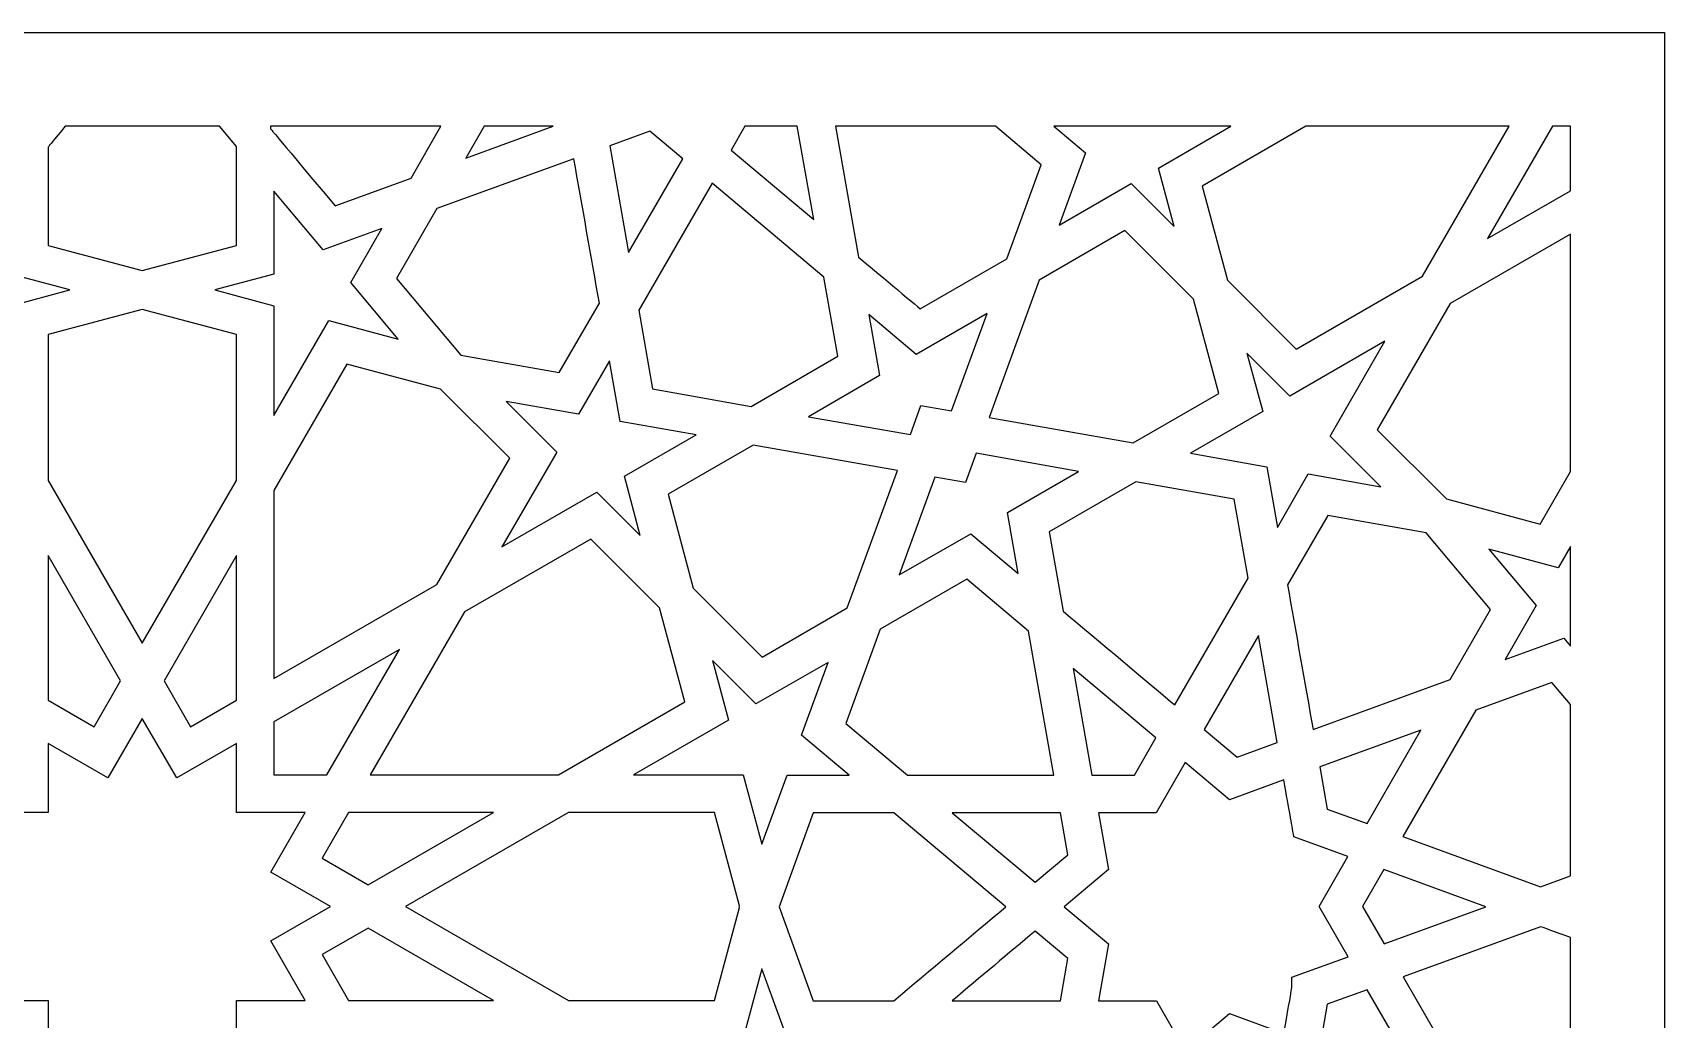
# Model space of a CAD drawing. Header units: millimetres. Extents: x -140 to 140, y -100 to 100.
# Drawn here: x 66.9 to 140, y 55.9 to 100.2 of the extents above; entities that cross this region are included whole.
import ezdxf

# ---------------------------------------------------------------- set-up
doc = ezdxf.new("R2010")
doc.units = ezdxf.units.MM
doc.header["$MEASUREMENT"] = 0
doc.layers.add('layer 1', color=7, linetype='Continuous')

msp = doc.modelspace()

# ---------------------------------------------------------------- linework, layer by layer
at = {"layer": 'layer 1', "color": 250}
for points, knots in [([(139.9702, 100.1536), (139.9702, 100.1536), (-139.8764, 100.1536), (-139.8764, 100.1536), (-139.8764, 100.1536), (-139.8764, 100.1536), (-139.8764, -99.8361), (-139.8764, -99.8361), (-139.8764, -99.8361), (-139.8764, -99.8361), (-98.0959, -99.8361), (-98.0959, -99.8361), (-98.0959, -99.8361), (-98.0959, -74.8269), (-98.6187, -74.0488), (-96.1485, -69.5582), (-96.1485, -69.5582), (-93.4787, -64.7051), (-88.4806, -61.3664), (-81.7478, -61.3664), (-81.7478, -61.3664), (-106.4026, -42.1954), (-103.5897, -3.5754), (-69.9403, 19.4906), (-69.9403, 19.4906), (-46.2943, 35.7001), (-11.4759, 43.137), (0.0469, 72.2761), (0.0469, 72.2761), (11.5556, 43.1821), (46.4287, 35.6733), (70.0377, 19.4889), (70.0377, 19.4889), (103.8267, -3.6759), (106.4394, -42.2398), (81.842, -61.3664), (81.842, -61.3664), (91.8654, -61.3664), (98.1897, -69.0139), (98.1897, -77.1568), (98.1897, -77.1568), (98.1897, -77.1568), (98.1897, -99.8361), (98.1897, -99.8361), (98.1897, -99.8361), (98.1897, -99.8361), (139.9702, -99.8361), (139.9702, -99.8361), (139.9702, -99.8361), (139.9702, -99.8361), (139.9702, 100.1536), (139.9702, 100.1536)], [0, 0, 0, 0, 0.0714286, 0.0714286, 0.0714286, 0.0714286, 0.1428571, 0.1428571, 0.1428571, 0.1428571, 0.2142857, 0.2142857, 0.2142857, 0.2142857, 0.2857143, 0.2857143, 0.2857143, 0.2857143, 0.3571429, 0.3571429, 0.3571429, 0.3571429, 0.4285714, 0.4285714, 0.4285714, 0.4285714, 0.5, 0.5, 0.5, 0.5, 0.5714286, 0.5714286, 0.5714286, 0.5714286, 0.6428571, 0.6428571, 0.6428571, 0.6428571, 0.7142857, 0.7142857, 0.7142857, 0.7142857, 0.7857143, 0.7857143, 0.7857143, 0.7857143, 0.8571429, 0.8571429, 0.8571429, 0.8571429, 1, 1, 1, 1]), ([(76.0218, 90.6237), (76.0218, 90.6237), (71.8093, 89.4955), (71.8093, 89.4955), (71.8093, 89.4955), (71.8093, 89.4955), (67.5968, 90.6237), (67.5968, 90.6237), (67.5968, 90.6237), (67.5968, 90.6237), (67.5968, 95.0246), (67.5968, 95.0246), (67.5968, 95.0246), (67.5968, 95.0246), (67.6772, 95.1505), (68.3528, 95.9563), (68.3528, 95.9563), (68.3528, 95.9563), (75.2658, 95.9563), (75.2658, 95.9563), (75.2658, 95.9563), (75.2658, 95.9563), (76.0218, 95.0486), (76.0218, 95.0486), (76.0218, 95.0486), (76.0218, 95.0486), (76.0218, 90.6237), (76.0218, 90.6237)], [0, 0, 0, 0, 0.125, 0.125, 0.125, 0.125, 0.25, 0.25, 0.25, 0.25, 0.375, 0.375, 0.375, 0.375, 0.5, 0.5, 0.5, 0.5, 0.625, 0.625, 0.625, 0.625, 0.75, 0.75, 0.75, 0.75, 1, 1, 1, 1]), ([(83.8436, 93.6406), (83.8436, 93.6406), (80.4383, 92.401), (80.4383, 92.401), (80.4383, 92.401), (77.3994, 96.0226), (77.7847, 95.5601), (77.5561, 95.8423), (77.5561, 95.8423), (77.5561, 95.8423), (77.5564, 95.9563), (77.5564, 95.9563), (77.5564, 95.9563), (77.5564, 95.9563), (85.181, 95.9563), (85.181, 95.9563), (85.181, 95.9563), (85.181, 95.9563), (83.8436, 93.6406), (83.8436, 93.6406)], [0, 0, 0, 0, 0.1666667, 0.1666667, 0.1666667, 0.1666667, 0.3333333, 0.3333333, 0.3333333, 0.3333333, 0.5, 0.5, 0.5, 0.5, 0.6666667, 0.6666667, 0.6666667, 0.6666667, 1, 1, 1, 1]), ([(86.3028, 94.536), (86.3028, 94.536), (87.123, 95.9563), (87.123, 95.9563), (87.123, 95.9563), (87.123, 95.9563), (90.2042, 95.9563), (90.2042, 95.9563), (90.2042, 95.9563), (90.2042, 95.9563), (86.3028, 94.536), (86.3028, 94.536)], [0, 0, 0, 0, 0.25, 0.25, 0.25, 0.25, 0.5, 0.5, 0.5, 0.5, 1, 1, 1, 1]), ([(93.5845, 90.2995), (93.5845, 90.2995), (92.74, 95.0891), (92.74, 95.0891), (92.74, 95.0891), (92.74, 95.0891), (94.5388, 95.7432), (94.5388, 95.7432), (94.5388, 95.7432), (94.5388, 95.7432), (96.0141, 94.5067), (96.0141, 94.5067), (96.0141, 94.5067), (96.0141, 94.5067), (93.5845, 90.2995), (93.5845, 90.2995)], [0, 0, 0, 0, 0.2, 0.2, 0.2, 0.2, 0.4, 0.4, 0.4, 0.4, 0.6, 0.6, 0.6, 0.6, 1, 1, 1, 1]), ([(98.1763, 94.8884), (98.1763, 94.8884), (98.7926, 95.9563), (98.7926, 95.9563), (98.7926, 95.9563), (98.7926, 95.9563), (101.1417, 95.9563), (101.1417, 95.9563), (101.1417, 95.9563), (101.1417, 95.9563), (101.8787, 91.7794), (101.8787, 91.7794), (101.8787, 91.7794), (101.8787, 91.7794), (98.1763, 94.8884), (98.1763, 94.8884)], [0, 0, 0, 0, 0.2, 0.2, 0.2, 0.2, 0.4, 0.4, 0.4, 0.4, 0.6, 0.6, 0.6, 0.6, 1, 1, 1, 1]), ([(110.5288, 90.0208), (110.5288, 90.0208), (106.6451, 87.781), (106.6451, 87.781), (106.6451, 87.781), (106.0901, 88.247), (104.2942, 89.7523), (103.8832, 90.097), (103.8832, 90.097), (103.8832, 90.097), (102.8492, 95.9563), (102.8492, 95.9563), (102.8492, 95.9563), (102.8492, 95.9563), (110.0109, 95.9563), (110.0109, 95.9563), (110.0109, 95.9563), (110.0109, 95.9563), (112.0613, 94.2354), (112.0613, 94.2354), (112.0613, 94.2354), (112.0613, 94.2354), (110.5288, 90.0208), (110.5288, 90.0208)], [0, 0, 0, 0, 0.1428571, 0.1428571, 0.1428571, 0.1428571, 0.2857143, 0.2857143, 0.2857143, 0.2857143, 0.4285714, 0.4285714, 0.4285714, 0.4285714, 0.5714286, 0.5714286, 0.5714286, 0.5714286, 0.7142857, 0.7142857, 0.7142857, 0.7142857, 1, 1, 1, 1]), ([(117.3106, 94.0841), (117.3106, 94.0841), (118.014, 91.4612), (118.014, 91.4612), (118.014, 91.4612), (118.014, 91.4612), (116.0886, 93.3877), (116.0886, 93.3877), (116.0886, 93.3877), (116.0886, 93.3877), (112.8656, 91.5271), (112.8656, 91.5271), (112.8656, 91.5271), (112.8656, 91.5271), (114.0439, 94.7671), (114.0439, 94.7671), (114.0439, 94.7671), (114.0439, 94.7671), (112.6271, 95.9563), (112.6271, 95.9563), (112.6271, 95.9563), (112.6271, 95.9563), (120.5533, 95.9563), (120.5533, 95.9563), (120.5533, 95.9563), (120.5533, 95.9563), (117.3106, 94.0841), (117.3106, 94.0841)], [0, 0, 0, 0, 0.125, 0.125, 0.125, 0.125, 0.25, 0.25, 0.25, 0.25, 0.375, 0.375, 0.375, 0.375, 0.5, 0.5, 0.5, 0.5, 0.625, 0.625, 0.625, 0.625, 0.75, 0.75, 0.75, 0.75, 1, 1, 1, 1]), ([(129.1406, 89.2426), (129.1406, 89.2426), (123.4817, 85.9758), (123.4817, 85.9758), (123.4817, 85.9758), (123.4817, 85.9758), (120.4027, 89.0566), (120.4027, 89.0566), (120.4027, 89.0566), (120.4027, 89.0566), (119.2692, 93.273), (119.2692, 93.273), (119.2692, 93.273), (119.2692, 93.273), (123.9167, 95.9563), (123.9167, 95.9563), (123.9167, 95.9563), (123.9167, 95.9563), (133.0163, 95.9563), (133.0163, 95.9563), (133.0163, 95.9563), (133.0163, 95.9563), (129.1406, 89.2426), (129.1406, 89.2426)], [0, 0, 0, 0, 0.1428571, 0.1428571, 0.1428571, 0.1428571, 0.2857143, 0.2857143, 0.2857143, 0.2857143, 0.4285714, 0.4285714, 0.4285714, 0.4285714, 0.5714286, 0.5714286, 0.5714286, 0.5714286, 0.7142857, 0.7142857, 0.7142857, 0.7142857, 1, 1, 1, 1]), ([(132.0528, 90.9239), (132.0528, 90.9239), (134.958, 95.9563), (134.958, 95.9563), (134.958, 95.9563), (134.958, 95.9563), (135.7626, 95.9563), (135.7626, 95.9563), (135.7626, 95.9563), (135.7626, 95.9563), (135.7626, 93.0653), (135.7626, 93.0653), (135.7626, 93.0653), (135.7626, 93.0653), (132.0528, 90.9239), (132.0528, 90.9239)], [0, 0, 0, 0, 0.2, 0.2, 0.2, 0.2, 0.4, 0.4, 0.4, 0.4, 0.6, 0.6, 0.6, 0.6, 1, 1, 1, 1]), ([(90.4804, 84.9221), (90.4804, 84.9221), (86.0658, 85.7), (86.0658, 85.7), (86.0658, 85.7), (86.0658, 85.7), (83.1853, 89.1343), (83.1853, 89.1343), (83.1853, 89.1343), (83.1853, 89.1343), (84.9944, 92.2697), (84.9944, 92.2697), (84.9944, 92.2697), (84.9944, 92.2697), (91.1352, 94.5053), (91.1352, 94.5053), (91.1352, 94.5053), (91.4996, 92.444), (91.9155, 90.0825), (92.2761, 88.0332), (92.2761, 88.0332), (92.2761, 88.0332), (90.4804, 84.9221), (90.4804, 84.9221)], [0, 0, 0, 0, 0.1428571, 0.1428571, 0.1428571, 0.1428571, 0.2857143, 0.2857143, 0.2857143, 0.2857143, 0.4285714, 0.4285714, 0.4285714, 0.4285714, 0.5714286, 0.5714286, 0.5714286, 0.5714286, 0.7142857, 0.7142857, 0.7142857, 0.7142857, 1, 1, 1, 1]), ([(68.5592, 88.6252), (68.5592, 88.6252), (65.9151, 87.9172), (65.9151, 87.9172), (65.9151, 87.9172), (65.9151, 87.9172), (65.9151, 83.0054), (65.9151, 83.0054), (65.9151, 83.0054), (65.9151, 83.0054), (63.4594, 87.2596), (63.4594, 87.2596), (63.4594, 87.2596), (63.4594, 87.2596), (60.3582, 86.4277), (60.3582, 86.4277), (60.3582, 86.4277), (60.3582, 86.4277), (62.4783, 88.9561), (62.4783, 88.9561), (62.4783, 88.9561), (62.4783, 88.9561), (61.1004, 91.3434), (61.1004, 91.3434), (61.1004, 91.3434), (62.8417, 90.7087), (63.0438, 90.6367), (63.7124, 90.3954), (63.7124, 90.3954), (63.7124, 90.3954), (65.9151, 93.0208), (65.9151, 93.0208), (65.9151, 93.0208), (65.9151, 93.0208), (65.9151, 89.3332), (65.9151, 89.3332), (65.9151, 89.3332), (65.9151, 89.3332), (68.5592, 88.6252), (68.5592, 88.6252)], [0, 0, 0, 0, 0.0909091, 0.0909091, 0.0909091, 0.0909091, 0.1818182, 0.1818182, 0.1818182, 0.1818182, 0.2727273, 0.2727273, 0.2727273, 0.2727273, 0.3636364, 0.3636364, 0.3636364, 0.3636364, 0.4545455, 0.4545455, 0.4545455, 0.4545455, 0.5454545, 0.5454545, 0.5454545, 0.5454545, 0.6363636, 0.6363636, 0.6363636, 0.6363636, 0.7272727, 0.7272727, 0.7272727, 0.7272727, 0.8181818, 0.8181818, 0.8181818, 0.8181818, 1, 1, 1, 1]), ([(77.7035, 89.3332), (77.7035, 89.3332), (77.7035, 93.0448), (77.7035, 93.0448), (77.7035, 93.0448), (77.7035, 93.0448), (79.9073, 90.418), (79.9073, 90.418), (79.9073, 90.418), (79.9073, 90.418), (82.5369, 91.3751), (82.5369, 91.3751), (82.5369, 91.3751), (82.5369, 91.3751), (81.1403, 88.9561), (81.1403, 88.9561), (81.1403, 88.9561), (81.1403, 88.9561), (83.2608, 86.4277), (83.2608, 86.4277), (83.2608, 86.4277), (83.2608, 86.4277), (80.1596, 87.2596), (80.1596, 87.2596), (80.1596, 87.2596), (80.1596, 87.2596), (77.7035, 83.0051), (77.7035, 83.0051), (77.7035, 83.0051), (77.7035, 83.0051), (77.7035, 87.9172), (77.7035, 87.9172), (77.7035, 87.9172), (77.7035, 87.9172), (75.0598, 88.6252), (75.0598, 88.6252), (75.0598, 88.6252), (75.0598, 88.6252), (77.7035, 89.3332), (77.7035, 89.3332)], [0, 0, 0, 0, 0.0909091, 0.0909091, 0.0909091, 0.0909091, 0.1818182, 0.1818182, 0.1818182, 0.1818182, 0.2727273, 0.2727273, 0.2727273, 0.2727273, 0.3636364, 0.3636364, 0.3636364, 0.3636364, 0.4545455, 0.4545455, 0.4545455, 0.4545455, 0.5454545, 0.5454545, 0.5454545, 0.5454545, 0.6363636, 0.6363636, 0.6363636, 0.6363636, 0.7272727, 0.7272727, 0.7272727, 0.7272727, 0.8181818, 0.8181818, 0.8181818, 0.8181818, 1, 1, 1, 1]), ([(99.0773, 83.4094), (99.0773, 83.4094), (94.6626, 84.1894), (94.6626, 84.1894), (94.6626, 84.1894), (94.6626, 84.1894), (94.0386, 87.7231), (94.0386, 87.7231), (94.0386, 87.7231), (94.0386, 87.7231), (97.3222, 93.4096), (97.3222, 93.4096), (97.3222, 93.4096), (97.3222, 93.4096), (102.3334, 89.2016), (102.3334, 89.2016), (102.3334, 89.2016), (102.3334, 89.2016), (102.9592, 85.653), (102.9592, 85.653), (102.9592, 85.653), (102.9592, 85.653), (99.0773, 83.4094), (99.0773, 83.4094)], [0, 0, 0, 0, 0.1428571, 0.1428571, 0.1428571, 0.1428571, 0.2857143, 0.2857143, 0.2857143, 0.2857143, 0.4285714, 0.4285714, 0.4285714, 0.4285714, 0.5714286, 0.5714286, 0.5714286, 0.5714286, 0.7142857, 0.7142857, 0.7142857, 0.7142857, 1, 1, 1, 1]), ([(116.1863, 81.7743), (116.1863, 81.7743), (109.7319, 82.912), (109.7319, 82.912), (109.7319, 82.912), (109.7319, 82.912), (111.9738, 89.0708), (111.9738, 89.0708), (111.9738, 89.0708), (111.9738, 89.0708), (115.8113, 91.2862), (115.8113, 91.2862), (115.8113, 91.2862), (115.8113, 91.2862), (118.891, 88.2057), (118.891, 88.2057), (118.891, 88.2057), (118.891, 88.2057), (120.0238, 83.9897), (120.0238, 83.9897), (120.0238, 83.9897), (120.0238, 83.9897), (116.1863, 81.7743), (116.1863, 81.7743)], [0, 0, 0, 0, 0.1428571, 0.1428571, 0.1428571, 0.1428571, 0.2857143, 0.2857143, 0.2857143, 0.2857143, 0.4285714, 0.4285714, 0.4285714, 0.4285714, 0.5714286, 0.5714286, 0.5714286, 0.5714286, 0.7142857, 0.7142857, 0.7142857, 0.7142857, 1, 1, 1, 1]), ([(130.2156, 79.2632), (130.2156, 79.2632), (127.1044, 82.3528), (127.1044, 82.3528), (127.1044, 82.3528), (127.1044, 82.3528), (130.3718, 88.0117), (130.3718, 88.0117), (130.3718, 88.0117), (130.3718, 88.0117), (135.7626, 91.1239), (135.7626, 91.1239), (135.7626, 91.1239), (135.7626, 91.1239), (135.7626, 80.4968), (135.7626, 80.4968), (135.7626, 80.4968), (135.7626, 80.4968), (134.402, 78.1403), (134.402, 78.1403), (134.402, 78.1403), (134.402, 78.1403), (130.2156, 79.2632), (130.2156, 79.2632)], [0, 0, 0, 0, 0.1428571, 0.1428571, 0.1428571, 0.1428571, 0.2857143, 0.2857143, 0.2857143, 0.2857143, 0.4285714, 0.4285714, 0.4285714, 0.4285714, 0.5714286, 0.5714286, 0.5714286, 0.5714286, 0.7142857, 0.7142857, 0.7142857, 0.7142857, 1, 1, 1, 1]), ([(76.0218, 80.0926), (76.0218, 80.0926), (71.8093, 72.7954), (71.8093, 72.7954), (71.8093, 72.7954), (71.8093, 72.7954), (67.5968, 80.0926), (67.5968, 80.0926), (67.5968, 80.0926), (67.5968, 80.0926), (67.5968, 86.6267), (67.5968, 86.6267), (67.5968, 86.6267), (67.5968, 86.6267), (71.8093, 87.7549), (71.8093, 87.7549), (71.8093, 87.7549), (71.8093, 87.7549), (76.0218, 86.6267), (76.0218, 86.6267), (76.0218, 86.6267), (76.0218, 86.6267), (76.0218, 80.0926), (76.0218, 80.0926)], [0, 0, 0, 0, 0.1428571, 0.1428571, 0.1428571, 0.1428571, 0.2857143, 0.2857143, 0.2857143, 0.2857143, 0.4285714, 0.4285714, 0.4285714, 0.4285714, 0.5714286, 0.5714286, 0.5714286, 0.5714286, 0.7142857, 0.7142857, 0.7142857, 0.7142857, 1, 1, 1, 1]), ([(106.4655, 85.7367), (106.4655, 85.7367), (109.6363, 87.5651), (109.6363, 87.5651), (109.6363, 87.5651), (109.6363, 87.5651), (108.0502, 83.2083), (108.0502, 83.2083), (108.0502, 83.2083), (108.0502, 83.2083), (106.68, 83.4503), (106.68, 83.4503), (106.68, 83.4503), (106.68, 83.4503), (106.2048, 82.1433), (106.2048, 82.1433), (106.2048, 82.1433), (106.2048, 82.1433), (101.6402, 82.9487), (101.6402, 82.9487), (101.6402, 82.9487), (101.6402, 82.9487), (104.8201, 84.7859), (104.8201, 84.7859), (104.8201, 84.7859), (104.8201, 84.7859), (104.3372, 87.5217), (104.3372, 87.5217), (104.3372, 87.5217), (104.3372, 87.5217), (106.4655, 85.7367), (106.4655, 85.7367)], [0, 0, 0, 0, 0.1111111, 0.1111111, 0.1111111, 0.1111111, 0.2222222, 0.2222222, 0.2222222, 0.2222222, 0.3333333, 0.3333333, 0.3333333, 0.3333333, 0.4444444, 0.4444444, 0.4444444, 0.4444444, 0.5555556, 0.5555556, 0.5555556, 0.5555556, 0.6666667, 0.6666667, 0.6666667, 0.6666667, 0.7777778, 0.7777778, 0.7777778, 0.7777778, 1, 1, 1, 1]), ([(125.0029, 82.0755), (125.0029, 82.0755), (127.2709, 79.8093), (127.2709, 79.8093), (127.2709, 79.8093), (127.2709, 79.8093), (124.0254, 80.3815), (124.0254, 80.3815), (124.0254, 80.3815), (124.0254, 80.3815), (122.6425, 77.9854), (122.6425, 77.9854), (122.6425, 77.9854), (122.6425, 77.9854), (122.1627, 80.705), (122.1627, 80.705), (122.1627, 80.705), (122.1627, 80.705), (118.7432, 81.3086), (118.7432, 81.3086), (118.7432, 81.3086), (118.7432, 81.3086), (121.9824, 83.1787), (121.9824, 83.1787), (121.9824, 83.1787), (121.9824, 83.1787), (121.2793, 85.8005), (121.2793, 85.8005), (121.2793, 85.8005), (121.2793, 85.8005), (123.2048, 83.874), (123.2048, 83.874), (123.2048, 83.874), (123.2048, 83.874), (127.4593, 86.3304), (127.4593, 86.3304), (127.4593, 86.3304), (127.4593, 86.3304), (125.0029, 82.0755), (125.0029, 82.0755)], [0, 0, 0, 0, 0.0909091, 0.0909091, 0.0909091, 0.0909091, 0.1818182, 0.1818182, 0.1818182, 0.1818182, 0.2727273, 0.2727273, 0.2727273, 0.2727273, 0.3636364, 0.3636364, 0.3636364, 0.3636364, 0.4545455, 0.4545455, 0.4545455, 0.4545455, 0.5454545, 0.5454545, 0.5454545, 0.5454545, 0.6363636, 0.6363636, 0.6363636, 0.6363636, 0.7272727, 0.7272727, 0.7272727, 0.7272727, 0.8181818, 0.8181818, 0.8181818, 0.8181818, 1, 1, 1, 1]), ([(85.1598, 84.1777), (85.1598, 84.1777), (88.2678, 81.0885), (88.2678, 81.0885), (88.2678, 81.0885), (88.2678, 81.0885), (85.0007, 75.4299), (85.0007, 75.4299), (85.0007, 75.4299), (85.0007, 75.4299), (77.7035, 71.2167), (77.7035, 71.2167), (77.7035, 71.2167), (77.7035, 71.2167), (77.7035, 79.6421), (77.7035, 79.6421), (77.7035, 79.6421), (77.7035, 79.6421), (80.9706, 85.301), (80.9706, 85.301), (80.9706, 85.301), (80.9706, 85.301), (85.1598, 84.1777), (85.1598, 84.1777)], [0, 0, 0, 0, 0.1428571, 0.1428571, 0.1428571, 0.1428571, 0.2857143, 0.2857143, 0.2857143, 0.2857143, 0.4285714, 0.4285714, 0.4285714, 0.4285714, 0.5714286, 0.5714286, 0.5714286, 0.5714286, 0.7142857, 0.7142857, 0.7142857, 0.7142857, 1, 1, 1, 1]), ([(93.3961, 80.2866), (93.3961, 80.2866), (94.1102, 77.6235), (94.1102, 77.6235), (94.1102, 77.6235), (94.1102, 77.6235), (92.1678, 79.5673), (92.1678, 79.5673), (92.1678, 79.5673), (92.1678, 79.5673), (87.9133, 77.1109), (87.9133, 77.1109), (87.9133, 77.1109), (87.9133, 77.1109), (90.3693, 81.3657), (90.3693, 81.3657), (90.3693, 81.3657), (90.3693, 81.3657), (88.0995, 83.6341), (88.0995, 83.6341), (88.0995, 83.6341), (88.0995, 83.6341), (91.3479, 83.0615), (91.3479, 83.0615), (91.3479, 83.0615), (91.3479, 83.0615), (92.7308, 85.4573), (92.7308, 85.4573), (92.7308, 85.4573), (92.7308, 85.4573), (93.2106, 82.738), (93.2106, 82.738), (93.2106, 82.738), (93.2106, 82.738), (96.6043, 82.1387), (96.6043, 82.1387), (96.6043, 82.1387), (96.6043, 82.1387), (93.3961, 80.2866), (93.3961, 80.2866)], [0, 0, 0, 0, 0.0909091, 0.0909091, 0.0909091, 0.0909091, 0.1818182, 0.1818182, 0.1818182, 0.1818182, 0.2727273, 0.2727273, 0.2727273, 0.2727273, 0.3636364, 0.3636364, 0.3636364, 0.3636364, 0.4545455, 0.4545455, 0.4545455, 0.4545455, 0.5454545, 0.5454545, 0.5454545, 0.5454545, 0.6363636, 0.6363636, 0.6363636, 0.6363636, 0.7272727, 0.7272727, 0.7272727, 0.7272727, 0.8181818, 0.8181818, 0.8181818, 0.8181818, 1, 1, 1, 1]), ([(103.3805, 74.3807), (103.3805, 74.3807), (99.5676, 72.1794), (99.5676, 72.1794), (99.5676, 72.1794), (99.5676, 72.1794), (96.484, 75.2634), (96.484, 75.2634), (96.484, 75.2634), (96.484, 75.2634), (95.3551, 79.4756), (95.3551, 79.4756), (95.3551, 79.4756), (95.3551, 79.4756), (99.1679, 81.6769), (99.1679, 81.6769), (99.1679, 81.6769), (99.1679, 81.6769), (105.621, 80.5385), (105.621, 80.5385), (105.621, 80.5385), (105.621, 80.5385), (103.3805, 74.3807), (103.3805, 74.3807)], [0, 0, 0, 0, 0.1428571, 0.1428571, 0.1428571, 0.1428571, 0.2857143, 0.2857143, 0.2857143, 0.2857143, 0.4285714, 0.4285714, 0.4285714, 0.4285714, 0.5714286, 0.5714286, 0.5714286, 0.5714286, 0.7142857, 0.7142857, 0.7142857, 0.7142857, 1, 1, 1, 1]), ([(110.5535, 78.6571), (110.5535, 78.6571), (111.0361, 75.921), (111.0361, 75.921), (111.0361, 75.921), (111.0361, 75.921), (108.9078, 77.7064), (108.9078, 77.7064), (108.9078, 77.7064), (108.9078, 77.7064), (105.7088, 75.8613), (105.7088, 75.8613), (105.7088, 75.8613), (105.7088, 75.8613), (107.3023, 80.2418), (107.3023, 80.2418), (107.3023, 80.2418), (107.3023, 80.2418), (108.6721, 80.0001), (108.6721, 80.0001), (108.6721, 80.0001), (108.6721, 80.0001), (109.1477, 81.3072), (109.1477, 81.3072), (109.1477, 81.3072), (109.1477, 81.3072), (113.7391, 80.4979), (113.7391, 80.4979), (113.7391, 80.4979), (113.7391, 80.4979), (110.5535, 78.6571), (110.5535, 78.6571)], [0, 0, 0, 0, 0.1111111, 0.1111111, 0.1111111, 0.1111111, 0.2222222, 0.2222222, 0.2222222, 0.2222222, 0.3333333, 0.3333333, 0.3333333, 0.3333333, 0.4444444, 0.4444444, 0.4444444, 0.4444444, 0.5555556, 0.5555556, 0.5555556, 0.5555556, 0.6666667, 0.6666667, 0.6666667, 0.6666667, 0.7777778, 0.7777778, 0.7777778, 0.7777778, 1, 1, 1, 1]), ([(118.0511, 70.0331), (117.1949, 70.7521), (113.5525, 73.8106), (113.0399, 74.2407), (113.0399, 74.2407), (113.0399, 74.2407), (112.414, 77.79), (112.414, 77.79), (112.414, 77.79), (112.414, 77.79), (116.296, 80.0333), (116.296, 80.0333), (116.296, 80.0333), (116.296, 80.0333), (120.7107, 79.2537), (120.7107, 79.2537), (120.7107, 79.2537), (120.7107, 79.2537), (121.3351, 75.7199), (121.3351, 75.7199), (121.3351, 75.7199), (121.3351, 75.7199), (118.0511, 70.0331), (118.0511, 70.0331)], [0, 0, 0, 0, 0.1428571, 0.1428571, 0.1428571, 0.1428571, 0.2857143, 0.2857143, 0.2857143, 0.2857143, 0.4285714, 0.4285714, 0.4285714, 0.4285714, 0.5714286, 0.5714286, 0.5714286, 0.5714286, 0.7142857, 0.7142857, 0.7142857, 0.7142857, 1, 1, 1, 1]), ([(124.2377, 68.9374), (123.8737, 70.999), (123.4577, 73.3602), (123.0972, 75.4098), (123.0972, 75.4098), (123.0972, 75.4098), (124.8928, 78.5209), (124.8928, 78.5209), (124.8928, 78.5209), (124.8928, 78.5209), (129.3072, 77.7427), (129.3072, 77.7427), (129.3072, 77.7427), (129.3072, 77.7427), (132.1879, 74.3084), (132.1879, 74.3084), (132.1879, 74.3084), (132.1879, 74.3084), (130.3789, 71.1729), (130.3789, 71.1729), (130.3789, 71.1729), (130.3789, 71.1729), (124.2377, 68.9374), (124.2377, 68.9374)], [0, 0, 0, 0, 0.1428571, 0.1428571, 0.1428571, 0.1428571, 0.2857143, 0.2857143, 0.2857143, 0.2857143, 0.4285714, 0.4285714, 0.4285714, 0.4285714, 0.5714286, 0.5714286, 0.5714286, 0.5714286, 0.7142857, 0.7142857, 0.7142857, 0.7142857, 1, 1, 1, 1]), ([(91.8908, 77.4658), (91.8908, 77.4658), (94.9738, 74.3811), (94.9738, 74.3811), (94.9738, 74.3811), (94.9738, 74.3811), (96.1034, 70.1682), (96.1034, 70.1682), (96.1034, 70.1682), (96.1034, 70.1682), (90.4441, 66.9011), (90.4441, 66.9011), (90.4441, 66.9011), (90.4441, 66.9011), (82.0194, 66.9011), (82.0194, 66.9011), (82.0194, 66.9011), (82.0194, 66.9011), (86.2319, 74.1987), (86.2319, 74.1987), (86.2319, 74.1987), (86.2319, 74.1987), (91.8908, 77.4658), (91.8908, 77.4658)], [0, 0, 0, 0, 0.1428571, 0.1428571, 0.1428571, 0.1428571, 0.2857143, 0.2857143, 0.2857143, 0.2857143, 0.4285714, 0.4285714, 0.4285714, 0.4285714, 0.5714286, 0.5714286, 0.5714286, 0.5714286, 0.7142857, 0.7142857, 0.7142857, 0.7142857, 1, 1, 1, 1]), ([(67.5968, 70.2462), (67.5968, 70.2462), (67.5968, 76.7292), (67.5968, 76.7292), (67.5968, 76.7292), (67.5968, 76.7292), (70.8385, 71.1137), (70.8385, 71.1137), (70.8385, 71.1137), (70.8385, 71.1137), (69.6524, 69.0601), (69.6524, 69.0601), (69.6524, 69.0601), (69.6524, 69.0601), (67.5968, 70.2462), (67.5968, 70.2462)], [0, 0, 0, 0, 0.2, 0.2, 0.2, 0.2, 0.4, 0.4, 0.4, 0.4, 0.6, 0.6, 0.6, 0.6, 1, 1, 1, 1]), ([(72.7802, 71.1137), (72.7802, 71.1137), (76.0218, 76.7288), (76.0218, 76.7288), (76.0218, 76.7288), (76.0218, 76.7288), (76.0218, 70.2462), (76.0218, 70.2462), (76.0218, 70.2462), (76.0218, 70.2462), (73.9662, 69.0601), (73.9662, 69.0601), (73.9662, 69.0601), (73.9662, 69.0601), (72.7802, 71.1137), (72.7802, 71.1137)], [0, 0, 0, 0, 0.2, 0.2, 0.2, 0.2, 0.4, 0.4, 0.4, 0.4, 0.6, 0.6, 0.6, 0.6, 1, 1, 1, 1]), ([(134.233, 74.4869), (134.233, 74.4869), (132.1146, 77.0128), (132.1146, 77.0128), (132.1146, 77.0128), (132.1146, 77.0128), (135.213, 76.1817), (135.213, 76.1817), (135.213, 76.1817), (135.213, 76.1817), (135.7626, 77.1335), (135.7626, 77.1335), (135.7626, 77.1335), (135.7626, 77.1335), (135.7626, 72.6712), (135.7626, 72.6712), (135.7626, 72.6712), (135.7626, 72.6712), (135.4656, 73.025), (135.4656, 73.025), (135.4656, 73.025), (135.4656, 73.025), (132.8363, 72.0676), (132.8363, 72.0676), (132.8363, 72.0676), (132.8363, 72.0676), (134.233, 74.4869), (134.233, 74.4869)], [0, 0, 0, 0, 0.125, 0.125, 0.125, 0.125, 0.25, 0.25, 0.25, 0.25, 0.375, 0.375, 0.375, 0.375, 0.5, 0.5, 0.5, 0.5, 0.625, 0.625, 0.625, 0.625, 0.75, 0.75, 0.75, 0.75, 1, 1, 1, 1]), ([(106.0736, 66.8899), (106.0736, 66.8899), (103.312, 69.2076), (103.312, 69.2076), (103.312, 69.2076), (103.312, 69.2076), (104.8445, 73.4219), (104.8445, 73.4219), (104.8445, 73.4219), (104.8445, 73.4219), (108.7286, 75.6617), (108.7286, 75.6617), (108.7286, 75.6617), (108.7286, 75.6617), (111.4905, 73.346), (111.4905, 73.346), (111.4905, 73.346), (111.4905, 73.346), (112.6296, 66.8899), (112.6296, 66.8899), (112.6296, 66.8899), (112.6296, 66.8899), (106.0736, 66.8899), (106.0736, 66.8899)], [0, 0, 0, 0, 0.1428571, 0.1428571, 0.1428571, 0.1428571, 0.2857143, 0.2857143, 0.2857143, 0.2857143, 0.4285714, 0.4285714, 0.4285714, 0.4285714, 0.5714286, 0.5714286, 0.5714286, 0.5714286, 0.7142857, 0.7142857, 0.7142857, 0.7142857, 1, 1, 1, 1]), ([(120.8345, 67.6998), (120.8345, 67.6998), (119.3592, 68.9363), (119.3592, 68.9363), (119.3592, 68.9363), (119.3592, 68.9363), (121.7888, 73.1435), (121.7888, 73.1435), (121.7888, 73.1435), (121.7888, 73.1435), (122.6333, 68.3539), (122.6333, 68.3539), (122.6333, 68.3539), (122.6333, 68.3539), (120.8345, 67.6998), (120.8345, 67.6998)], [0, 0, 0, 0, 0.2, 0.2, 0.2, 0.2, 0.4, 0.4, 0.4, 0.4, 0.6, 0.6, 0.6, 0.6, 1, 1, 1, 1]), ([(77.7035, 66.9011), (77.7035, 66.9011), (77.7035, 69.2753), (77.7035, 69.2753), (77.7035, 69.2753), (77.7035, 69.2753), (83.3198, 72.5174), (83.3198, 72.5174), (83.3198, 72.5174), (83.3198, 72.5174), (80.0777, 66.9011), (80.0777, 66.9011), (80.0777, 66.9011), (80.0777, 66.9011), (77.7035, 66.9011), (77.7035, 66.9011)], [0, 0, 0, 0, 0.2, 0.2, 0.2, 0.2, 0.4, 0.4, 0.4, 0.4, 0.6, 0.6, 0.6, 0.6, 1, 1, 1, 1]), ([(101.3294, 68.6756), (101.3294, 68.6756), (103.4577, 66.8899), (103.4577, 66.8899), (103.4577, 66.8899), (103.4577, 66.8899), (100.6799, 66.8899), (100.6799, 66.8899), (100.6799, 66.8899), (100.6799, 66.8899), (99.5521, 63.7925), (99.5521, 63.7925), (99.5521, 63.7925), (99.5521, 63.7925), (98.7199, 66.9011), (98.7199, 66.9011), (98.7199, 66.9011), (98.7199, 66.9011), (93.8075, 66.9011), (93.8075, 66.9011), (93.8075, 66.9011), (93.8075, 66.9011), (98.062, 69.3572), (98.062, 69.3572), (98.062, 69.3572), (98.062, 69.3572), (97.3476, 72.0214), (97.3476, 72.0214), (97.3476, 72.0214), (97.3476, 72.0214), (99.2907, 70.0776), (99.2907, 70.0776), (99.2907, 70.0776), (99.2907, 70.0776), (102.5165, 71.9399), (102.5165, 71.9399), (102.5165, 71.9399), (102.5165, 71.9399), (101.3294, 68.6756), (101.3294, 68.6756)], [0, 0, 0, 0, 0.0909091, 0.0909091, 0.0909091, 0.0909091, 0.1818182, 0.1818182, 0.1818182, 0.1818182, 0.2727273, 0.2727273, 0.2727273, 0.2727273, 0.3636364, 0.3636364, 0.3636364, 0.3636364, 0.4545455, 0.4545455, 0.4545455, 0.4545455, 0.5454545, 0.5454545, 0.5454545, 0.5454545, 0.6363636, 0.6363636, 0.6363636, 0.6363636, 0.7272727, 0.7272727, 0.7272727, 0.7272727, 0.8181818, 0.8181818, 0.8181818, 0.8181818, 1, 1, 1, 1]), ([(117.197, 68.5543), (117.197, 68.5543), (116.2357, 66.8899), (116.2357, 66.8899), (116.2357, 66.8899), (116.2357, 66.8899), (114.3367, 66.8899), (114.3367, 66.8899), (114.3367, 66.8899), (114.3367, 66.8899), (113.4946, 71.6633), (113.4946, 71.6633), (113.4946, 71.6633), (113.4946, 71.6633), (117.197, 68.5543), (117.197, 68.5543)], [0, 0, 0, 0, 0.2, 0.2, 0.2, 0.2, 0.4, 0.4, 0.4, 0.4, 0.6, 0.6, 0.6, 0.6, 1, 1, 1, 1]), ([(128.2576, 64.1357), (128.2576, 64.1357), (131.5297, 69.8024), (131.5297, 69.8024), (131.5297, 69.8024), (131.5297, 69.8024), (134.9347, 71.042), (134.9347, 71.042), (134.9347, 71.042), (134.9347, 71.042), (135.7626, 70.0553), (135.7626, 70.0553), (135.7626, 70.0553), (135.7626, 70.0553), (135.7626, 62.3768), (135.7626, 62.3768), (135.7626, 62.3768), (135.7626, 62.3768), (134.4288, 61.8903), (134.4288, 61.8903), (134.4288, 61.8903), (134.4288, 61.8903), (128.2576, 64.1357), (128.2576, 64.1357)], [0, 0, 0, 0, 0.1428571, 0.1428571, 0.1428571, 0.1428571, 0.2857143, 0.2857143, 0.2857143, 0.2857143, 0.4285714, 0.4285714, 0.4285714, 0.4285714, 0.5714286, 0.5714286, 0.5714286, 0.5714286, 0.7142857, 0.7142857, 0.7142857, 0.7142857, 1, 1, 1, 1]), ([(64.5118, 56.7944), (64.5118, 56.7944), (66.0534, 59.466), (66.0534, 59.466), (66.0534, 59.466), (66.0534, 59.466), (63.3839, 61.0073), (63.3839, 61.0073), (63.3839, 61.0073), (63.3839, 61.0073), (66.0534, 62.5482), (66.0534, 62.5482), (66.0534, 62.5482), (66.0534, 62.5482), (64.5118, 65.2198), (64.5118, 65.2198), (64.5118, 65.2198), (64.5118, 65.2198), (67.5968, 65.2198), (67.5968, 65.2198), (67.5968, 65.2198), (67.5968, 65.2198), (67.5968, 68.3048), (67.5968, 68.3048), (67.5968, 68.3048), (67.5968, 68.3048), (70.268, 66.7632), (70.268, 66.7632), (70.268, 66.7632), (70.268, 66.7632), (71.8093, 69.4323), (71.8093, 69.4323), (71.8093, 69.4323), (71.8093, 69.4323), (73.3506, 66.7632), (73.3506, 66.7632), (73.3506, 66.7632), (73.3506, 66.7632), (76.0218, 68.3048), (76.0218, 68.3048), (76.0218, 68.3048), (76.0218, 68.3048), (76.0218, 65.2198), (76.0218, 65.2198), (76.0218, 65.2198), (76.0218, 65.2198), (79.1069, 65.2198), (79.1069, 65.2198), (79.1069, 65.2198), (79.1069, 65.2198), (77.5652, 62.5482), (77.5652, 62.5482), (77.5652, 62.5482), (77.5652, 62.5482), (80.2347, 61.0073), (80.2347, 61.0073), (80.2347, 61.0073), (80.2347, 61.0073), (77.5652, 59.466), (77.5652, 59.466), (77.5652, 59.466), (77.5652, 59.466), (79.1069, 56.7944), (79.1069, 56.7944), (79.1069, 56.7944), (79.1069, 56.7944), (76.0218, 56.7944), (76.0218, 56.7944), (76.0218, 56.7944), (76.0218, 56.7944), (76.0218, 53.7094), (76.0218, 53.7094), (76.0218, 53.7094), (76.0218, 53.7094), (73.3506, 55.251), (73.3506, 55.251), (73.3506, 55.251), (73.3506, 55.251), (71.8093, 52.5819), (71.8093, 52.5819), (71.8093, 52.5819), (71.8093, 52.5819), (70.268, 55.251), (70.268, 55.251), (70.268, 55.251), (70.268, 55.251), (67.5968, 53.7094), (67.5968, 53.7094), (67.5968, 53.7094), (67.5968, 53.7094), (67.5968, 56.7944), (67.5968, 56.7944), (67.5968, 56.7944), (67.5968, 56.7944), (64.5118, 56.7944), (64.5118, 56.7944)], [0, 0, 0, 0, 0.04, 0.04, 0.04, 0.04, 0.08, 0.08, 0.08, 0.08, 0.12, 0.12, 0.12, 0.12, 0.16, 0.16, 0.16, 0.16, 0.2, 0.2, 0.2, 0.2, 0.24, 0.24, 0.24, 0.24, 0.28, 0.28, 0.28, 0.28, 0.32, 0.32, 0.32, 0.32, 0.36, 0.36, 0.36, 0.36, 0.4, 0.4, 0.4, 0.4, 0.44, 0.44, 0.44, 0.44, 0.48, 0.48, 0.48, 0.48, 0.52, 0.52, 0.52, 0.52, 0.56, 0.56, 0.56, 0.56, 0.6, 0.6, 0.6, 0.6, 0.64, 0.64, 0.64, 0.64, 0.68, 0.68, 0.68, 0.68, 0.72, 0.72, 0.72, 0.72, 0.76, 0.76, 0.76, 0.76, 0.8, 0.8, 0.8, 0.8, 0.84, 0.84, 0.84, 0.84, 0.88, 0.88, 0.88, 0.88, 0.92, 0.92, 0.92, 0.92, 1, 1, 1, 1]), ([(124.8667, 65.3701), (124.8667, 65.3701), (124.5344, 67.256), (124.5344, 67.256), (124.5344, 67.256), (124.5344, 67.256), (129.0708, 68.9074), (129.0708, 68.9074), (129.0708, 68.9074), (129.0708, 68.9074), (126.6536, 64.7203), (126.6536, 64.7203), (126.6536, 64.7203), (126.6536, 64.7203), (124.8667, 65.3701), (124.8667, 65.3701)], [0, 0, 0, 0, 0.2, 0.2, 0.2, 0.2, 0.4, 0.4, 0.4, 0.4, 0.6, 0.6, 0.6, 0.6, 1, 1, 1, 1]), ([(123.2828, 57.8362), (123.2863, 57.2185), (123.3392, 57.6238), (122.9307, 55.3194), (122.9307, 55.3194), (122.9307, 55.3194), (120.4972, 56.2056), (120.4972, 56.2056), (120.4972, 56.2056), (120.4972, 56.2056), (118.5153, 54.5433), (118.5153, 54.5433), (118.5153, 54.5433), (118.5153, 54.5433), (117.2213, 56.7831), (117.2213, 56.7831), (117.2213, 56.7831), (117.2213, 56.7831), (114.632, 56.7831), (114.632, 56.7831), (114.632, 56.7831), (114.632, 56.7831), (115.0835, 59.3309), (115.0835, 59.3309), (115.0835, 59.3309), (115.0835, 59.3309), (113.0991, 60.9971), (113.0991, 60.9971), (113.0991, 60.9971), (113.0991, 60.9971), (115.0832, 62.6593), (115.0832, 62.6593), (115.0832, 62.6593), (115.0832, 62.6593), (114.6334, 65.2082), (114.6334, 65.2082), (114.6334, 65.2082), (114.6334, 65.2082), (117.2062, 65.2082), (117.2062, 65.2082), (117.2062, 65.2082), (117.2062, 65.2082), (118.5055, 67.4578), (118.5055, 67.4578), (118.5055, 67.4578), (118.5055, 67.4578), (120.4976, 65.7881), (120.4976, 65.7881), (120.4976, 65.7881), (120.4976, 65.7881), (122.9296, 66.6725), (122.9296, 66.6725), (122.9296, 66.6725), (123.1829, 65.2318), (123.2609, 64.794), (123.3805, 64.1213), (123.3805, 64.1213), (123.3805, 64.1213), (125.7991, 63.2418), (125.7991, 63.2418), (125.7991, 63.2418), (125.7991, 63.2418), (124.5104, 61.0083), (124.5104, 61.0083), (124.5104, 61.0083), (124.5104, 61.0083), (125.8108, 58.7544), (125.8108, 58.7544), (125.8108, 58.7544), (125.8108, 58.7544), (123.2828, 57.8362), (123.2828, 57.8362)], [0, 0, 0, 0, 0.0526316, 0.0526316, 0.0526316, 0.0526316, 0.1052632, 0.1052632, 0.1052632, 0.1052632, 0.1578947, 0.1578947, 0.1578947, 0.1578947, 0.2105263, 0.2105263, 0.2105263, 0.2105263, 0.2631579, 0.2631579, 0.2631579, 0.2631579, 0.3157895, 0.3157895, 0.3157895, 0.3157895, 0.3684211, 0.3684211, 0.3684211, 0.3684211, 0.4210526, 0.4210526, 0.4210526, 0.4210526, 0.4736842, 0.4736842, 0.4736842, 0.4736842, 0.5263158, 0.5263158, 0.5263158, 0.5263158, 0.5789474, 0.5789474, 0.5789474, 0.5789474, 0.6315789, 0.6315789, 0.6315789, 0.6315789, 0.6842105, 0.6842105, 0.6842105, 0.6842105, 0.7368421, 0.7368421, 0.7368421, 0.7368421, 0.7894737, 0.7894737, 0.7894737, 0.7894737, 0.8421053, 0.8421053, 0.8421053, 0.8421053, 0.8947368, 0.8947368, 0.8947368, 0.8947368, 1, 1, 1, 1]), ([(87.5312, 65.2198), (87.5312, 65.2198), (81.916, 61.9778), (81.916, 61.9778), (81.916, 61.9778), (81.916, 61.9778), (79.8625, 63.1638), (79.8625, 63.1638), (79.8625, 63.1638), (79.8625, 63.1638), (81.0486, 65.2198), (81.0486, 65.2198), (81.0486, 65.2198), (81.0486, 65.2198), (87.5312, 65.2198), (87.5312, 65.2198)], [0, 0, 0, 0, 0.2, 0.2, 0.2, 0.2, 0.4, 0.4, 0.4, 0.4, 0.6, 0.6, 0.6, 0.6, 1, 1, 1, 1]), ([(97.4287, 65.2198), (97.4287, 65.2198), (98.5516, 61.0274), (98.5516, 61.0274), (98.5516, 61.0274), (98.5516, 61.0274), (98.5421, 60.972), (98.5421, 60.972), (98.5421, 60.972), (98.5421, 60.972), (98.5453, 60.9632), (98.5453, 60.9632), (98.5453, 60.9632), (98.5453, 60.9632), (97.4287, 56.7944), (97.4287, 56.7944), (97.4287, 56.7944), (97.4287, 56.7944), (90.8946, 56.7944), (90.8946, 56.7944), (90.8946, 56.7944), (90.8946, 56.7944), (83.5981, 61.0073), (83.5981, 61.0073), (83.5981, 61.0073), (83.5981, 61.0073), (90.8946, 65.2198), (90.8946, 65.2198), (90.8946, 65.2198), (90.8946, 65.2198), (97.4287, 65.2198), (97.4287, 65.2198)], [0, 0, 0, 0, 0.1111111, 0.1111111, 0.1111111, 0.1111111, 0.2222222, 0.2222222, 0.2222222, 0.2222222, 0.3333333, 0.3333333, 0.3333333, 0.3333333, 0.4444444, 0.4444444, 0.4444444, 0.4444444, 0.5555556, 0.5555556, 0.5555556, 0.5555556, 0.6666667, 0.6666667, 0.6666667, 0.6666667, 0.7777778, 0.7777778, 0.7777778, 0.7777778, 1, 1, 1, 1]), ([(105.4597, 56.7831), (105.4597, 56.7831), (101.8575, 56.7831), (101.8575, 56.7831), (101.8575, 56.7831), (101.8575, 56.7831), (100.3233, 60.9956), (100.3233, 60.9956), (100.3233, 60.9956), (100.3233, 60.9956), (101.8575, 65.2082), (101.8575, 65.2082), (101.8575, 65.2082), (101.8575, 65.2082), (105.4618, 65.2082), (105.4618, 65.2082), (105.4618, 65.2082), (105.4618, 65.2082), (110.4833, 60.9971), (110.4833, 60.9971), (110.4833, 60.9971), (108.8834, 59.6533), (107.0508, 58.117), (105.4597, 56.7831)], [0, 0, 0, 0, 0.1428571, 0.1428571, 0.1428571, 0.1428571, 0.2857143, 0.2857143, 0.2857143, 0.2857143, 0.4285714, 0.4285714, 0.4285714, 0.4285714, 0.5714286, 0.5714286, 0.5714286, 0.5714286, 0.7142857, 0.7142857, 0.7142857, 0.7142857, 1, 1, 1, 1]), ([(111.791, 62.0953), (111.791, 62.0953), (108.0788, 65.2082), (108.0788, 65.2082), (108.0788, 65.2082), (108.0788, 65.2082), (112.9259, 65.2082), (112.9259, 65.2082), (112.9259, 65.2082), (112.9259, 65.2082), (113.2579, 63.3243), (113.2579, 63.3243), (113.2579, 63.3243), (113.2579, 63.3243), (111.791, 62.0953), (111.791, 62.0953)], [0, 0, 0, 0, 0.2, 0.2, 0.2, 0.2, 0.4, 0.4, 0.4, 0.4, 0.6, 0.6, 0.6, 0.6, 1, 1, 1, 1]), ([(127.4156, 59.3383), (127.4156, 59.3383), (126.4514, 61.0087), (126.4514, 61.0087), (126.4514, 61.0087), (126.4514, 61.0087), (127.4039, 62.6579), (127.4039, 62.6579), (127.4039, 62.6579), (127.4039, 62.6579), (131.9703, 60.996), (131.9703, 60.996), (131.9703, 60.996), (131.9703, 60.996), (127.4156, 59.3383), (127.4156, 59.3383)], [0, 0, 0, 0, 0.2, 0.2, 0.2, 0.2, 0.4, 0.4, 0.4, 0.4, 0.6, 0.6, 0.6, 0.6, 1, 1, 1, 1]), ([(81.0486, 56.7944), (81.0486, 56.7944), (79.8625, 58.8504), (79.8625, 58.8504), (79.8625, 58.8504), (79.8625, 58.8504), (81.916, 60.0364), (81.916, 60.0364), (81.916, 60.0364), (81.916, 60.0364), (87.5312, 56.7944), (87.5312, 56.7944), (87.5312, 56.7944), (87.5312, 56.7944), (81.0486, 56.7944), (81.0486, 56.7944)], [0, 0, 0, 0, 0.2, 0.2, 0.2, 0.2, 0.4, 0.4, 0.4, 0.4, 0.6, 0.6, 0.6, 0.6, 1, 1, 1, 1]), ([(131.5448, 52.1857), (131.5448, 52.1857), (128.2689, 57.8594), (128.2689, 57.8594), (128.2689, 57.8594), (128.2689, 57.8594), (134.4295, 60.101), (134.4295, 60.101), (134.4295, 60.101), (134.6662, 60.0146), (135.5256, 59.7024), (135.7626, 59.6159), (135.7626, 59.6159), (135.7626, 59.6159), (135.7626, 51.9384), (135.7626, 51.9384), (135.7626, 51.9384), (135.7626, 51.9384), (134.934, 50.951), (134.934, 50.951), (134.934, 50.951), (134.1564, 51.2332), (132.9475, 51.6738), (131.5448, 52.1857)], [0, 0, 0, 0, 0.1428571, 0.1428571, 0.1428571, 0.1428571, 0.2857143, 0.2857143, 0.2857143, 0.2857143, 0.4285714, 0.4285714, 0.4285714, 0.4285714, 0.5714286, 0.5714286, 0.5714286, 0.5714286, 0.7142857, 0.7142857, 0.7142857, 0.7142857, 1, 1, 1, 1]), ([(108.077, 56.7831), (109.3283, 57.8323), (110.6272, 58.922), (111.791, 59.8999), (111.791, 59.8999), (111.791, 59.8999), (113.2579, 58.668), (113.2579, 58.668), (113.2579, 58.668), (113.2579, 58.668), (112.9242, 56.7831), (112.9242, 56.7831), (112.9242, 56.7831), (112.9242, 56.7831), (108.077, 56.7831), (108.077, 56.7831)], [0, 0, 0, 0, 0.2, 0.2, 0.2, 0.2, 0.4, 0.4, 0.4, 0.4, 0.6, 0.6, 0.6, 0.6, 1, 1, 1, 1]), ([(98.7199, 55.1131), (98.7199, 55.1131), (99.5486, 58.2087), (99.5486, 58.2087), (99.5486, 58.2087), (99.5486, 58.2087), (100.6799, 55.1014), (100.6799, 55.1014), (100.6799, 55.1014), (100.6799, 55.1014), (103.4552, 55.1014), (103.4552, 55.1014), (103.4552, 55.1014), (103.4552, 55.1014), (101.3294, 53.3178), (101.3294, 53.3178), (101.3294, 53.3178), (101.3294, 53.3178), (102.501, 50.0962), (102.501, 50.0962), (102.501, 50.0962), (102.501, 50.0962), (99.2893, 51.9501), (99.2893, 51.9501), (99.2893, 51.9501), (99.2893, 51.9501), (97.3529, 50.013), (97.3529, 50.013), (97.3529, 50.013), (97.3529, 50.013), (98.062, 52.657), (98.062, 52.657), (98.062, 52.657), (98.062, 52.657), (93.8075, 55.1131), (93.8075, 55.1131), (93.8075, 55.1131), (93.8075, 55.1131), (98.7199, 55.1131), (98.7199, 55.1131)], [0, 0, 0, 0, 0.0909091, 0.0909091, 0.0909091, 0.0909091, 0.1818182, 0.1818182, 0.1818182, 0.1818182, 0.2727273, 0.2727273, 0.2727273, 0.2727273, 0.3636364, 0.3636364, 0.3636364, 0.3636364, 0.4545455, 0.4545455, 0.4545455, 0.4545455, 0.5454545, 0.5454545, 0.5454545, 0.5454545, 0.6363636, 0.6363636, 0.6363636, 0.6363636, 0.7272727, 0.7272727, 0.7272727, 0.7272727, 0.8181818, 0.8181818, 0.8181818, 0.8181818, 1, 1, 1, 1]), ([(124.5351, 54.7356), (124.5351, 54.7356), (124.8678, 56.623), (124.8678, 56.623), (124.8678, 56.623), (124.8678, 56.623), (126.6645, 57.2752), (126.6645, 57.2752), (126.6645, 57.2752), (126.6645, 57.2752), (129.087, 53.0793), (129.087, 53.0793), (129.087, 53.0793), (129.087, 53.0793), (124.5351, 54.7356), (124.5351, 54.7356)], [0, 0, 0, 0, 0.2, 0.2, 0.2, 0.2, 0.4, 0.4, 0.4, 0.4, 0.6, 0.6, 0.6, 0.6, 1, 1, 1, 1])]:
    msp.add_open_spline(points, degree=3, knots=knots, dxfattribs=at)

doc.saveas('drawing.dxf')
